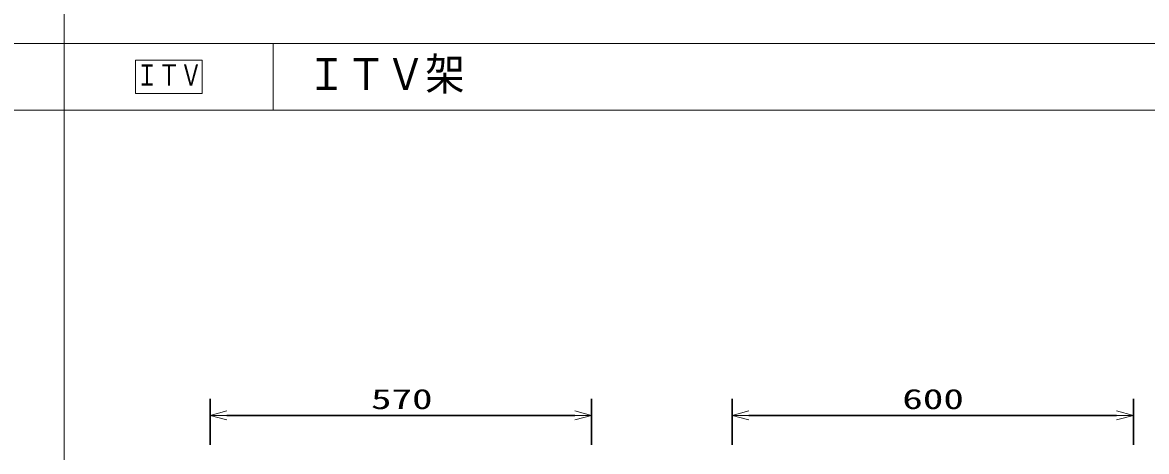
# Model space of a CAD drawing. Units: millimetres on the paper. Extents: x -400 to 400, y -280 to 280.
# Drawn here: x -134 to 0.4, y -47.3 to 4 of the extents above; entities that cross this region are included whole.
import ezdxf
from ezdxf.enums import TextEntityAlignment as Align

# ---------------------------------------------------------------- set-up
doc = ezdxf.new("R2010")
doc.units = ezdxf.units.MM
for name, color, linetype, lineweight in [('0-2_Defpoints', 2, 'Continuous', 80), ('0-3_WAKU-M', 7, 'Continuous', 20), ('0-7_waku', 3, 'Continuous', 30), ('0-9_SUNPO', 7, 'Continuous', 20)]:
    doc.layers.add(name, color=color, linetype=linetype, lineweight=lineweight)
doc.styles.add('ＭＳ ゴシック', font='')
doc.styles.get('ＭＳ ゴシック').set_extended_font_data('MS Gothic')

# ---------------------------------------------------------------- blocks, each defined once
blk = doc.blocks.new('_OPEN30')
at = {"layer": '0-7_waku', "color": 7, "lineweight": 20}
blk.add_line((0, 0), (-1, 0), dxfattribs=at)
blk.add_lwpolyline([(-1, 0.2679), (0, 0), (-1, -0.2679)], dxfattribs=at)

msp = doc.modelspace()

# ---------------------------------------------------------------- linework, layer by layer
at = {"layer": '0-3_WAKU-M'}
for p, q in [((-128.993, 241.536), (-128.993, -238.464)), ((-386.993, 1.536), (387.007, 1.536)), ((-103.993, 1.536), (-103.993, -6.464)), ((-386.993, -6.464), (387.007, -6.464))]:
    msp.add_line(p, q, dxfattribs=at)
at = {"layer": '0-7_waku'}
for p, q in [((-111.539, -46.464), (-111.539, -40.951)), ((-65.939, -46.464), (-65.939, -40.951)), ((-49.139, -46.464), (-49.139, -40.951)), ((-1.139, -46.464), (-1.139, -40.951)), ((-67.939, -42.951), (-109.539, -42.951)), ((-47.139, -42.951), (-3.139, -42.951))]:
    msp.add_line(p, q, dxfattribs=at)
at = {"layer": '0-9_SUNPO'}
msp.add_lwpolyline([(-120.493, -4.464), (-120.493, -0.464), (-112.493, -0.464), (-112.493, -4.464)], close=True, dxfattribs=at)

# ---------------------------------------------------------------- block references
at = {"layer": '0-7_waku', "xscale": 2, "yscale": 2, "rotation": 180}
for p in [(-111.539, -42.951), (-49.139, -42.951)]:
    msp.add_blockref('_OPEN30', p, dxfattribs=at)
at = {"layer": '0-7_waku', "xscale": 2, "yscale": 2}
for p in [(-65.939, -42.951), (-1.139, -42.951)]:
    msp.add_blockref('_OPEN30', p, dxfattribs=at)

# ---------------------------------------------------------------- texts
at = {"layer": '0-2_Defpoints', "style": 'ＭＳ ゴシック', "width": 0.9}
msp.add_text('ＩＴＶ架', height=3.848, dxfattribs=at).set_placement((-99.993, -5.204), align=Align.BOTTOM_LEFT)
at = {"layer": '0-7_waku', "style": 'ＭＳ ゴシック', "width": 1.5}
for s, p in [('570', (-92.31, -42.914)), ('600', (-28.77, -42.914))]:
    msp.add_text(s, height=2.405, dxfattribs=at).set_placement(p, align=Align.BOTTOM_LEFT)
at = {"layer": '0-9_SUNPO', "style": 'ＭＳ ゴシック', "width": 0.75}
msp.add_text('ＩＴＶ', height=2.566, dxfattribs=at).set_placement((-120.404, -4.291), align=Align.BOTTOM_LEFT)

doc.saveas('drawing.dxf')
